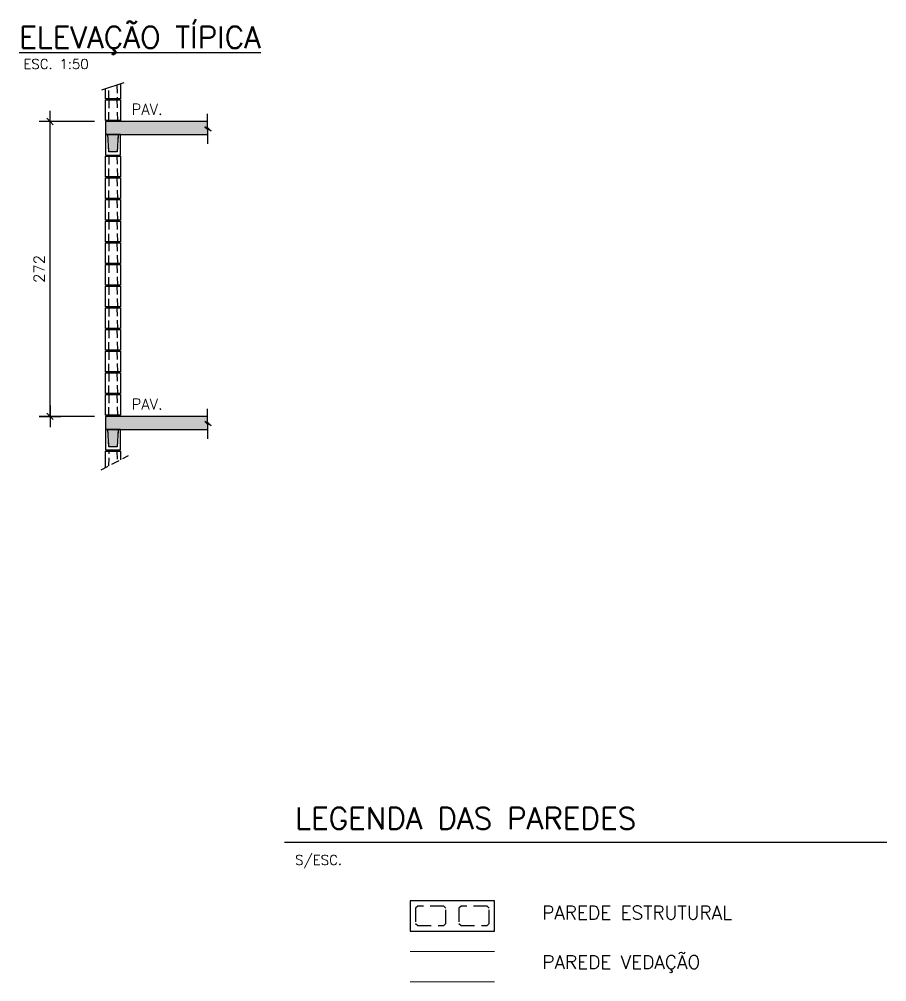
# Model space of a CAD drawing. Extents: x -14651 to 11095, y -4567 to -1290.
# Drawn here: x -12090 to -11290, y -2189 to -1301 of the extents above; entities that cross this region are included whole.
import ezdxf

# ---------------------------------------------------------------- set-up
doc = ezdxf.new("R2010")
doc.units = 0
doc.header["$LTSCALE"] = 25
doc.linetypes.add('DASHED2', pattern=[0.375, 0.25, -0.125])
doc.linetypes.add('ESTILO_TQS_0001', pattern=[0.45, 0.3, -0.15])
for name, color, linetype in [('4', 4, 'Continuous'), ('5', 2, 'Continuous'), ('50', 1, 'Continuous'), ('ALVENARIA NÃO ESTRUTURAL', 242, 'Continuous'), ('BLOCOS', 2, 'Continuous'), ('COTA', 1, 'Continuous'), ('COTAS', 1, 'Continuous'), ('H2', 252, 'Continuous'), ('PENA_01', 1, 'Continuous'), ('PENA_02', 2, 'Continuous'), ('PENA_10', 253, 'Continuous'), ('PENA_18', 1, 'Continuous'), ('Pena_4', 4, 'Continuous'), ('TEXTO', 3, 'Continuous')]:
    doc.layers.add(name, color=color, linetype=linetype)
doc.styles.add('R80', font='simplex.shx', dxfattribs={"height": 10})
doc.styles.get("Standard").update_dxf_attribs({"font": 'romans.shx'})
doc.styles.add('Texto1', font='romans.shx', dxfattribs={"height": 9})
doc.styles.add('Texto2', font='romans.shx', dxfattribs={"height": 12.5})
doc.styles.add('Texto3', font='romans.shx', dxfattribs={"height": 20})
doc.dimstyles.new('ZD1', dxfattribs={"dimtxt": 9, "dimasz": 1, "dimexe": 10, "dimexo": 10, "dimgap": 5, "dimtad": 1, "dimdec": 1, "dimzin": 12, "dimdsep": 46, "dimtxsty": 'R80', "dimblk1": 'ZD1', "dimblk2": 'ZD1', "dimsah": 1, "dimcen": 0.1, "dimdle": 10, "dimclrt": 2, "dimadec": 0, "dimazin": 0, "dimtfac": 1, "dimtdec": 1, "dimtmove": 0, "dimatfit": 3, "dimldrblk": 'ZD1', "dimfxl": 1, "dimtolj": 1, "dimtzin": 12, "dimarcsym": 0})

# ---------------------------------------------------------------- blocks, each defined once
blk = doc.blocks.new('ZD1')
at = {"layer": '4'}
for q in [(-3, -3), (3, 3)]:
    blk.add_line((0, 0), q, dxfattribs=at)
at = {"layer": 'COTAS', "color": 1}
for p, q in [((0, 0), (0, 10)), ((-10, 0), (0, 0)), ((0, 0), (10, 0)), ((0, -10), (0, 0))]:
    blk.add_line(p, q, dxfattribs=at)
blk = doc.blocks.new('*D24')
at = {"layer": 'COTA', "color": 0, "lineweight": -2, "transparency": 16777216}
for p, q in [((-12020.74, -1394.95), (-12071.82, -1394.95)), ((-12061.82, -1665.95), (-12061.82, -1395.95)), ((-12020.74, -1666.95), (-12071.82, -1666.95))]:
    blk.add_line(p, q, dxfattribs=at)
at = {"layer": 'Defpoints', "color": 0, "transparency": 16777216}
for p in [(-12061.82, -1394.95), (-12010.74, -1394.95), (-12010.74, -1666.95)]:
    blk.add_point(p, dxfattribs=at)
at = {"layer": 'COTA', "color": 0, "lineweight": -2, "transparency": 16777216}
for p, rotation in [((-12061.82, -1394.95), 90), ((-12061.82, -1666.95), 270)]:
    blk.add_blockref('ZD1', p, dxfattribs=dict(at, rotation=rotation))
at = {"layer": 'COTA', "color": 2, "transparency": 16777216, "insert": (-12071.82, -1530.95), "char_height": 10, "attachment_point": 5, "rotation": 90, "style": 'R80'}
blk.add_mtext('\\A1;272', dxfattribs=at)
blk = doc.blocks.new('P4015', base_point=(5842102.11612, -8124149.02973))
blk.add_lwpolyline([(5842082.61612, -8124156.02973), (5842121.61612, -8124156.02973), (5842121.61612, -8124142.02973), (5842082.61612, -8124142.02973), (5842082.61612, -8124156.02973)])
at = {"color": 1, "linetype": 'DASHED2'}
for points in [[(5842085.11612, -8124152.52973), (5842086.11612, -8124153.52973), (5842098.11612, -8124153.52973), (5842099.11612, -8124152.52973), (5842099.11612, -8124145.52973), (5842098.11612, -8124144.52973), (5842086.11612, -8124144.52973), (5842085.11612, -8124145.52973), (5842085.11612, -8124152.52973)], [(5842105.11612, -8124152.52973), (5842106.11612, -8124153.52973), (5842118.11612, -8124153.52973), (5842119.11612, -8124152.52973), (5842119.11612, -8124145.52973), (5842118.11612, -8124144.52973), (5842106.11612, -8124144.52973), (5842105.11612, -8124145.52973), (5842105.11612, -8124152.52973)]]:
    blk.add_lwpolyline(points, dxfattribs=at)

msp = doc.modelspace()

# ---------------------------------------------------------------- hatches: boundary and pattern name
at = {"layer": 'H2'}
for points in [[(-11916.71, -1402.08), (-11919.21, -1399.79), (-11913.29, -1403.73), (-11916.81, -1400.07), (-11916.81, -1394.95), (-11996.74, -1394.95), (-12010.74, -1394.95), (-12010.74, -1406.95), (-11996.74, -1406.95), (-11916.71, -1406.95)], [(-11916.71, -1674.08), (-11919.21, -1671.79), (-11913.29, -1675.73), (-11916.81, -1672.07), (-11916.81, -1666.95), (-11996.74, -1666.95), (-12010.74, -1666.95), (-12010.74, -1678.95), (-11996.74, -1678.95), (-11916.71, -1678.95)]]:
    msp.add_hatch(color=256, dxfattribs=at).paths.add_polyline_path(points)

# ---------------------------------------------------------------- linework, layer by layer
at = {"layer": '50', "color": 1}
for points in [[(-11916.81, -1387.91), (-11916.81, -1400.07), (-11913.29, -1403.73), (-11919.21, -1399.79), (-11916.71, -1402.08), (-11916.71, -1415.55)], [(-11916.81, -1659.91), (-11916.81, -1672.07), (-11913.29, -1675.73), (-11919.21, -1671.79), (-11916.71, -1674.08), (-11916.71, -1687.55)]]:
    msp.add_lwpolyline(points, dxfattribs=at)
at = {"layer": 'ALVENARIA NÃO ESTRUTURAL', "lineweight": 5}
for p, q in [((-11651.75, -2160.58), (-11729.75, -2160.58)), ((-11651.75, -2188.58), (-11729.75, -2188.58))]:
    msp.add_line(p, q, dxfattribs=at)
at = {"layer": 'COTA'}
msp.add_line((-12014.19, -1365.79), (-11993.37, -1359.03), dxfattribs=at)
at = {"layer": 'PENA_01', "linetype": 'ESTILO_TQS_0001'}
msp.add_line((-12014.72, -1716.4), (-11989.39, -1703.1), dxfattribs=at)
for points in [[(-11999.74, -1373.95), (-12007.74, -1373.95), (-12007.47, -1363.61)], [(-12000.08, -1361.21), (-11999.74, -1373.95)], [(-11999.74, -1393.95), (-12007.74, -1393.95), (-12007.24, -1374.95), (-12000.24, -1374.95), (-11999.74, -1393.95)], [(-11999.99, -1422.95), (-12007.49, -1422.95), (-12008.49, -1406.95), (-11998.99, -1406.95), (-11999.99, -1422.95)], [(-11999.74, -1445.95), (-12007.74, -1445.95), (-12007.24, -1426.95), (-12000.24, -1426.95), (-11999.74, -1445.95)], [(-11999.74, -1465.95), (-12007.74, -1465.95), (-12007.24, -1446.95), (-12000.24, -1446.95), (-11999.74, -1465.95)], [(-11999.74, -1485.95), (-12007.74, -1485.95), (-12007.24, -1466.95), (-12000.24, -1466.95), (-11999.74, -1485.95)], [(-11999.74, -1505.95), (-12007.74, -1505.95), (-12007.24, -1486.95), (-12000.24, -1486.95), (-11999.74, -1505.95)], [(-11999.74, -1525.95), (-12007.74, -1525.95), (-12007.24, -1506.95), (-12000.24, -1506.95), (-11999.74, -1525.95)], [(-11999.74, -1545.95), (-12007.74, -1545.95), (-12007.24, -1526.95), (-12000.24, -1526.95), (-11999.74, -1545.95)], [(-11999.74, -1565.95), (-12007.74, -1565.95), (-12007.24, -1546.95), (-12000.24, -1546.95), (-11999.74, -1565.95)], [(-11999.74, -1585.95), (-12007.74, -1585.95), (-12007.24, -1566.95), (-12000.24, -1566.95), (-11999.74, -1585.95)], [(-11999.74, -1605.95), (-12007.74, -1605.95), (-12007.24, -1586.95), (-12000.24, -1586.95), (-11999.74, -1605.95)], [(-11999.74, -1625.95), (-12007.74, -1625.95), (-12007.24, -1606.95), (-12000.24, -1606.95), (-11999.74, -1625.95)], [(-11999.74, -1645.95), (-12007.74, -1645.95), (-12007.24, -1626.95), (-12000.24, -1626.95), (-11999.74, -1645.95)], [(-11999.74, -1665.95), (-12007.74, -1665.95), (-12007.24, -1646.95), (-12000.24, -1646.95), (-11999.74, -1665.95)], [(-11999.99, -1694.95), (-12007.49, -1694.95), (-12008.49, -1678.95), (-11998.99, -1678.95), (-11999.99, -1694.95)], [(-12007.6, -1712.66), (-12007.24, -1698.95), (-12000.24, -1698.95), (-11999.99, -1708.67)]]:
    msp.add_lwpolyline(points, dxfattribs=at)
at = {"layer": 'PENA_02', "linetype": 'Continuous'}
for points in [[(-11996.74, -1373.95), (-12010.74, -1373.95), (-12010.74, -1364.67)], [(-11996.74, -1360.13), (-11996.74, -1373.95)], [(-11996.74, -1393.95), (-12010.74, -1393.95), (-12010.74, -1374.95), (-11996.74, -1374.95), (-11996.74, -1393.95)], [(-11996.74, -1406.95), (-12010.74, -1406.95), (-12010.74, -1425.95), (-11996.74, -1425.95), (-11996.74, -1406.95)], [(-11996.74, -1445.95), (-12010.74, -1445.95), (-12010.74, -1426.95), (-11996.74, -1426.95), (-11996.74, -1445.95)], [(-11996.74, -1465.95), (-12010.74, -1465.95), (-12010.74, -1446.95), (-11996.74, -1446.95), (-11996.74, -1465.95)], [(-11996.74, -1485.95), (-12010.74, -1485.95), (-12010.74, -1466.95), (-11996.74, -1466.95), (-11996.74, -1485.95)], [(-11996.74, -1505.95), (-12010.74, -1505.95), (-12010.74, -1486.95), (-11996.74, -1486.95), (-11996.74, -1505.95)], [(-11996.74, -1525.95), (-12010.74, -1525.95), (-12010.74, -1506.95), (-11996.74, -1506.95), (-11996.74, -1525.95)], [(-11996.74, -1545.95), (-12010.74, -1545.95), (-12010.74, -1526.95), (-11996.74, -1526.95), (-11996.74, -1545.95)], [(-11996.74, -1565.95), (-12010.74, -1565.95), (-12010.74, -1546.95), (-11996.74, -1546.95), (-11996.74, -1565.95)], [(-11996.74, -1585.95), (-12010.74, -1585.95), (-12010.74, -1566.95), (-11996.74, -1566.95), (-11996.74, -1585.95)], [(-11996.74, -1605.95), (-12010.74, -1605.95), (-12010.74, -1586.95), (-11996.74, -1586.95), (-11996.74, -1605.95)], [(-11996.74, -1625.95), (-12010.74, -1625.95), (-12010.74, -1606.95), (-11996.74, -1606.95), (-11996.74, -1625.95)], [(-11996.74, -1645.95), (-12010.74, -1645.95), (-12010.74, -1626.95), (-11996.74, -1626.95), (-11996.74, -1645.95)], [(-11996.74, -1665.95), (-12010.74, -1665.95), (-12010.74, -1646.95), (-11996.74, -1646.95), (-11996.74, -1665.95)], [(-11996.74, -1678.95), (-12010.74, -1678.95), (-12010.74, -1697.95), (-11996.74, -1697.95), (-11996.74, -1678.95)], [(-12010.74, -1714.31), (-12010.74, -1698.95), (-11996.74, -1698.95), (-11996.74, -1706.96)]]:
    msp.add_lwpolyline(points, dxfattribs=at)
at = {"layer": 'PENA_02'}
for points in [[(-11916.82, -1394.95), (-12010.74, -1394.95), (-12010.74, -1406.95), (-11916.73, -1406.95)], [(-11916.82, -1666.95), (-12010.74, -1666.95), (-12010.74, -1678.95), (-11916.73, -1678.95)]]:
    msp.add_lwpolyline(points, dxfattribs=at)
at = {"layer": 'PENA_10', "linetype": 'Continuous'}
for points in [[(-11999.99, -1422.95), (-12007.49, -1422.95), (-12008.49, -1406.95)], [(-11999.99, -1422.95), (-12008.49, -1406.95), (-11998.99, -1406.95)], [(-11999.99, -1694.95), (-12007.49, -1694.95), (-12008.49, -1678.95)], [(-11999.99, -1694.95), (-12008.49, -1678.95), (-11998.99, -1678.95)]]:
    msp.add_solid(points, dxfattribs=at)
at = {"layer": 'PENA_18', "linetype": 'Continuous'}
for points in [[(-11999.99, -1422.95), (-12007.49, -1422.95), (-12008.49, -1406.95), (-11998.99, -1406.95), (-11999.99, -1422.95)], [(-11999.99, -1694.95), (-12007.49, -1694.95), (-12008.49, -1678.95), (-11998.99, -1678.95), (-11999.99, -1694.95)]]:
    msp.add_lwpolyline(points, dxfattribs=at)
at = {"layer": 'Pena_4'}
msp.add_line((-11845.7, -2059.76), (-11290.12, -2059.76), dxfattribs=at)

# ---------------------------------------------------------------- block references
at = {"layer": 'BLOCOS', "xscale": 2, "yscale": 2, "zscale": 2, "rotation": 180}
msp.add_blockref('P4015', (-11690.75, -2127.79), dxfattribs=at)

# ---------------------------------------------------------------- texts
at = {"layer": '5', "linetype": 'Continuous'}
for p in [(-11986.65, -1388.76), (-11986.65, -1660.76)]:
    msp.add_text('PAV.', height=10, dxfattribs=at).set_placement(p)
at = {"layer": 'TEXTO', "color": 4, "style": 'Texto3'}
for s, p in [('%%UELEVAÇÃO TÍPICA', (-12090.23, -1327.27)), ('LEGENDA DAS PAREDES', (-11835.7, -2047.76))]:
    msp.add_text(s, height=20, dxfattribs=at).set_placement(p)
at = {"layer": 'TEXTO', "color": 2, "style": 'Texto1'}
for s, p in [('ESC. 1:50', (-12086.37, -1346.45)), ('S/ESC.', (-11835.7, -2080.75))]:
    msp.add_text(s, height=9, dxfattribs=at).set_placement(p)
at = {"layer": 'TEXTO', "color": 3, "style": 'Texto2'}
for s, p in [('PAREDE ESTRUTURAL', (-11608.04, -2131.17)), ('PAREDE VEDAÇÃO', (-11607.85, -2176.74))]:
    msp.add_text(s, height=12.5, dxfattribs=at).set_placement(p)

# ---------------------------------------------------------------- dimensions: what is measured, and where the dimension line sits
at = {"layer": 'COTA'}
dim = msp.add_linear_dim(base=(-12061.82, -1394.95), p1=(-12010.74, -1666.95), p2=(-12010.74, -1394.95), angle=90, dimstyle='ZD1', override={"dimzin": 9}, dxfattribs=at)
dim.commit()
dim.dimension.update_dxf_attribs({"geometry": '*D24', "text_midpoint": (-12071.82, -1530.95)})

doc.saveas('drawing.dxf')
